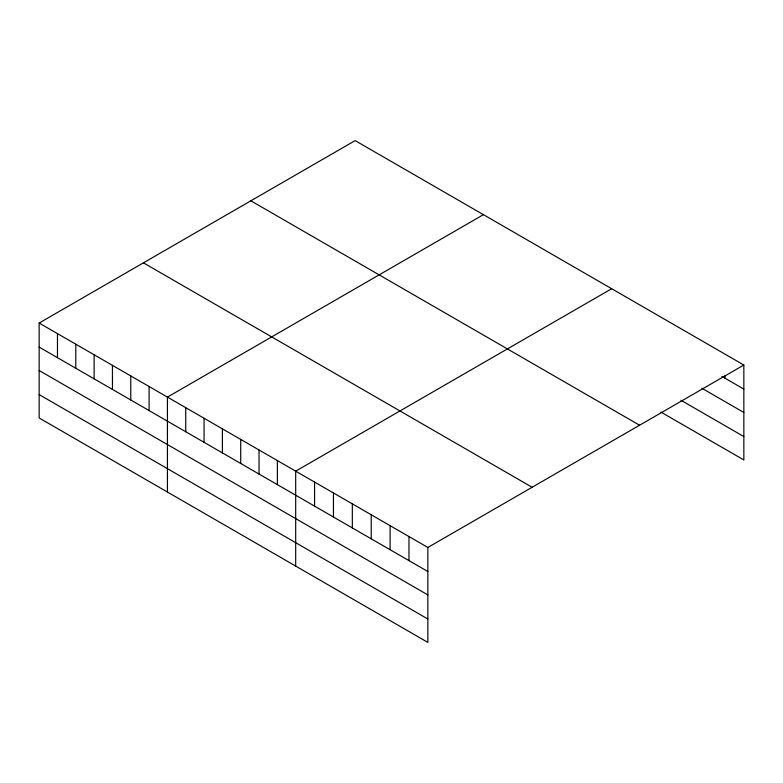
<?xml version="1.0" encoding="UTF-8"?>
<svg xmlns="http://www.w3.org/2000/svg" width="783" height="783" viewBox="0 0 783 783"><rect width="100%" height="100%" fill="white"/><g stroke="black" fill="none" stroke-linecap="round" stroke-linejoin="round"><path stroke-width="1.17" d="M427.851 594.914L427.851 547.464L39.15 323.046L39.15 417.975L427.851 642.393L427.851 594.914L39.15 370.496M660.989 412.112L743.85 459.954L743.85 365.025L355.149 140.607L39.15 323.046M483.414 214.669L167.425 397.108L167.425 492.027M611.689 288.721L295.69 471.16L295.69 566.089M427.851 547.464L743.85 365.025M721.828 376.369L743.85 389.082M701.891 388.251L743.85 412.475M680.916 400.23L743.85 436.562M250.863 200.81L639.574 425.228M143.426 262.843L532.137 487.261M39.15 347.104L427.851 571.521M39.15 394.593L427.851 619.001M724.97 375.781L724.97 378.189M408.971 536.561L408.971 560.618M390.091 525.667L390.091 549.725M371.211 514.764L371.211 538.821M352.33 503.86L352.33 527.918M333.45 492.967L333.45 517.025M314.57 482.064L314.57 506.121M277.368 460.58L277.368 484.638M259.046 450L259.046 474.058M240.724 439.42L240.724 463.487M222.392 428.839L222.392 452.907M204.069 418.269L204.069 442.326M185.747 407.689L185.747 431.746M149.093 386.528L149.093 410.586M130.771 375.948L130.771 400.005M112.449 365.367L112.449 389.425M94.126 354.787L94.126 378.845M75.794 344.207L75.794 368.264M57.472 333.627L57.472 357.684"/></g></svg>
